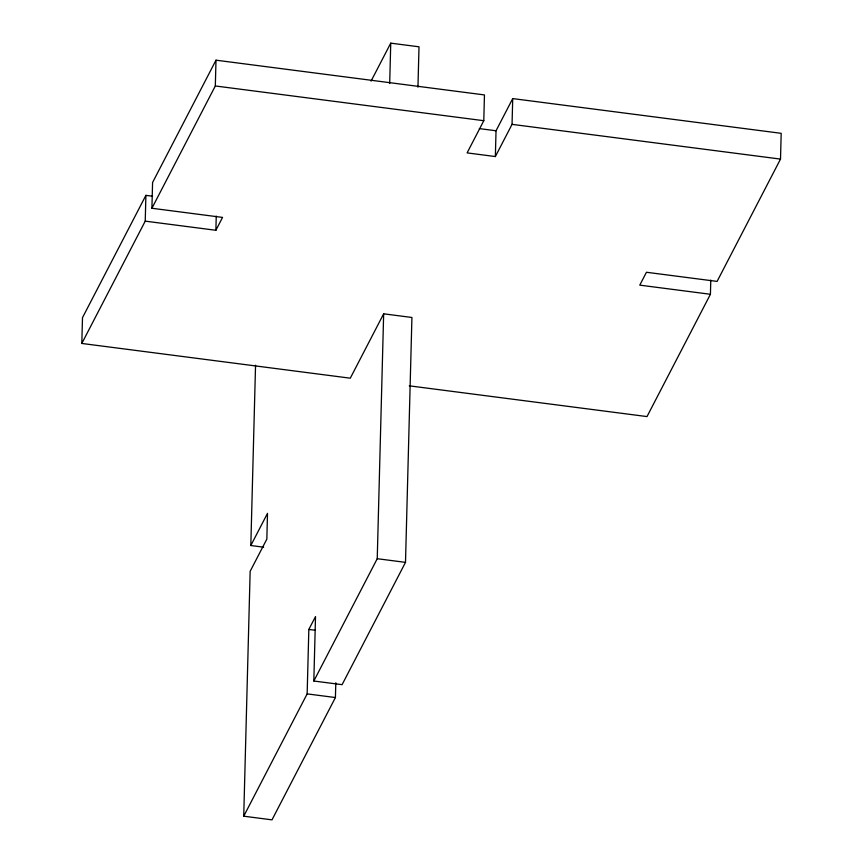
<?xml version="1.0" encoding="UTF-8"?>
<svg xmlns="http://www.w3.org/2000/svg" width="863" height="863" viewBox="0 0 863 863"><rect width="100%" height="100%" fill="white"/><g stroke="black" fill="none" stroke-linecap="round" stroke-linejoin="round"><path stroke-width="1.29" d="M335.804 682.773L335.416 697.541L271.996 819.85L243.733 816.193L307.152 693.884L308.835 629.44L315.513 616.57L313.83 681.015L342.093 684.672L405.502 562.363L411.921 317.476L383.657 313.819L350.281 378.188L81.812 343.452L82.492 317.67L145.901 195.362L152.568 196.225M81.812 343.452L145.232 221.144L145.901 195.362M145.232 221.144L215.879 230.281L222.557 217.411L151.91 208.263L152.578 182.492L215.998 60.183L484.456 94.93L483.787 120.701L467.099 152.891L495.362 156.548L512.05 124.358L512.719 98.587L781.188 133.323L780.508 159.094L717.099 281.403L646.452 272.266L639.774 285.135L710.422 294.283L710.788 280.097M151.91 208.263L215.319 85.966L215.998 60.183M215.879 230.281L216.246 216.106M243.733 816.193L250.151 571.306L266.84 539.116L267.508 513.345L250.82 545.524L263.668 547.185M250.82 545.524L255.545 365.222M313.83 681.015L377.239 558.706L383.657 313.819M389.688 83.517L390.745 43.15L419.008 46.807L417.951 87.174M495.362 156.548L496.031 130.766L512.719 98.587M371.047 81.144L390.745 43.15M710.422 294.283L647.002 416.581L409.256 385.826M215.319 85.966L483.787 120.701M512.05 124.358L780.508 159.094M479.332 128.609L496.031 130.766M377.239 558.706L405.502 562.363M308.835 629.44L315.265 630.27M307.152 693.884L335.416 697.541"/></g></svg>
